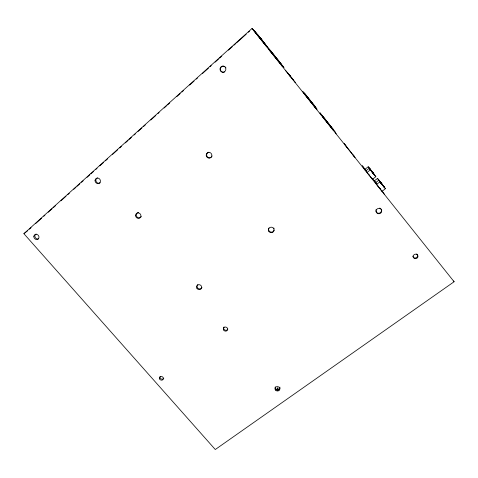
<?xml version="1.0" encoding="UTF-8"?>
<svg xmlns="http://www.w3.org/2000/svg" width="478" height="478" viewBox="0 0 478 478"><rect width="100%" height="100%" fill="white"/><g stroke="black" fill="none" stroke-linecap="round" stroke-linejoin="round"><path stroke-width="0.72" d="M370.235 169.332L368.215 166.756L365.007 169.278L365.999 170.616M279.212 389.934L279.445 387.317M279.684 389.6L279.887 387.108M277.891 390.377L278.071 388.399L277.682 387.957L277.216 388.291L277.025 390.263M277.437 390.58L277.682 387.957M373.742 173.992L375.857 176.687L372.499 179.298L367.062 172.456L370.402 169.815L374.591 174.948L372.111 171.793M371.269 170.736L369.237 168.202L365.957 170.771L366.979 172.146M453.556 280.998L454.1 281.739L215.279 449.523L23.9 233.694L252.02 28.477L255.694 32.181L267.931 47.519L265.236 44.974M27.736 230.683L23.9 233.694M29.403 229.183L31.064 227.689M35.497 223.698L41.598 218.213M43.815 216.223L44.926 215.225M48.254 212.232L52.132 208.743M53.243 207.745L55.46 205.749M61.005 200.766L65.994 196.279M67.655 194.779L69.322 193.285M73.755 189.294L75.972 187.298M77.083 186.306L79.856 183.809M81.517 182.315L83.184 180.821M87.062 177.326L89.834 174.834M90.945 173.837L93.718 171.345M95.935 169.349L97.04 168.352M99.812 165.86L103.696 162.371M105.357 160.877L107.574 158.881M112.563 154.394L117.558 149.907M119.775 147.911L121.436 146.411M125.32 142.922L128.092 140.43M129.197 139.433L131.414 137.437M134.187 134.945L135.298 133.948M138.07 131.456L141.948 127.967M143.615 126.467L145.276 124.973M150.821 119.99L155.81 115.497M158.027 113.507L159.138 112.509M164.127 108.022L166.344 106.026M167.455 105.029L169.672 103.033M176.878 96.55L180.206 93.563M181.867 92.063L183.534 90.569M189.629 85.084L194.068 81.093M196.285 79.103L197.414 78.081M202.385 73.618L208.414 68.193M210.063 66.711L211.252 65.635M215.136 62.146L218.464 59.153M219.569 58.161L221.786 56.165M228.442 50.178L232.32 46.689M233.987 45.195L235.648 43.695M236.425 42.996L246.182 34.225M248.399 32.229L249.546 31.195M375.947 183.098L374.298 180.923L377.512 178.425L380.554 182.309M376.598 184.197L375.523 182.757L378.803 180.212L380.38 182.148M382.251 184.645L385.429 188.702L382.071 191.29L376.628 184.418L379.974 181.825L384.163 186.964L382.041 184.257M304.719 93.903L315.229 107.084M304.576 93.939L315.241 107.305M303.769 92.899L316.06 108.303M303.572 92.887L316.06 108.542M302.628 91.836L303.416 91.824L316.771 108.566L316.914 109.749M295.099 82.401L295.494 82.586L285.366 70.2M294.287 81.356L294.615 81.517M286.28 71.318L286.734 71.646M281.871 65.821L284.022 67.517L268.809 48.439L265.571 45.392M279.385 62.672L279.75 62.971L268.289 48.762M280.365 63.472L269.12 49.527L280.927 63.933L269.867 50.22M281.5 64.399L270.638 50.931L271.074 51.337M264.507 44.018L265.027 44.514L253.322 30M262.237 40.57L264.471 43.319L263.235 41.67M262.141 40.337L260.91 38.802M261.329 39.381L259.793 37.541M259.07 36.633L259.787 37.404M262.547 40.983L262.332 40.696M375.523 182.757L376.031 183.349M259.602 37.17L260.223 37.935L259.889 37.505M262.04 40.355L261.801 40.044L262.243 40.606M374.298 180.923L375.857 182.817M365.957 170.771L366.495 171.405M365.007 169.278L366.023 170.497M277.216 388.291L277.604 388.734M385.429 188.702L382.986 185.655M375.857 176.687L373.366 173.58M288.365 73.761L287.947 73.283L288.204 73.654M368.215 166.756L370.623 169.756M258.795 36.149L258.162 35.408L259.219 36.776M288.802 74.287L287.517 72.746L288.581 74.138M259.381 36.86L257.57 34.667L259.381 37.039M259.53 37.063L259.889 37.529M259.512 37.117C257.953 35.109 261.323 39.489 259.895 37.637M263.599 42.243L265.033 44.03L263.82 42.422M352.549 154.37L354.037 156.175L353.481 155.272M379.885 188.338L380.369 188.924M288.521 73.923L289.351 74.962M259.01 36.388L260.098 37.738M370.904 170.276L369.237 168.214M259.859 37.427L260.892 38.73M263.593 42.219L263.306 41.855M261.753 40.021L262.769 41.305M289.16 74.711L289.973 75.733M377.632 185.619L378.241 186.366M370.223 169.26L369.267 168.077L370.635 169.839M371.454 170.861L373.461 173.365L370.862 170.204M380.769 182.548L382.759 185.04L380.38 182.064M382.137 184.436L383.057 185.572L381.635 183.749M373.784 174.106L374.782 175.33L373.324 173.466M383.41 186.187L384.402 187.412L382.866 185.434M289.889 75.614L290.654 76.57M368.729 174.446L369.416 175.306M379.89 181.395L378.6 179.8L379.227 180.612M381.223 183.229L379.902 181.598L381.325 183.415M260.803 38.599L262.715 40.994M260.827 38.885L261.819 40.122M304.892 93.867L315.265 106.731M366.423 170.921L362.294 165.746L365.174 170.228M372.392 178.402L376.987 184.161M252.02 28.477L454.1 281.739M370.48 169.559L371.197 170.562M371.537 171.052L372.29 172.098M381.05 182.99L381.922 184.185M372.744 172.707L373.521 173.795M383.153 185.888L381.002 183.116L381.701 184.036M263.163 41.64L262.852 41.233L263.312 41.891M290.63 76.558L291.413 77.526M371.036 170.276L372.41 172.038L371.43 170.777M379.191 180.588L379.974 181.556M380.291 181.897L381.665 183.66L380.679 182.393M371.711 171.351L370.283 169.523L371.292 170.819M372.93 173.03L370.408 169.833M381.737 184.096L382.537 185.088M372.798 172.887C367.917 166.703 376.634 177.535 372.523 172.313M379.586 181.06L377.53 178.461M380.918 182.907L378.821 180.248M382.101 184.538L379.998 181.867M379.628 188.111L380.321 188.983M262.518 40.761L263.563 42.07M263.217 41.765L262.978 41.461M291.281 77.37L292.106 78.404M288.843 74.502L290.337 76.372L288.258 73.749M291.873 78.129L292.691 79.151M347.267 147.75L345.05 144.703M292.375 78.768L293.653 80.435L292.751 79.258M381.462 190.453L382.071 191.29M372.302 178.999L372.499 179.298M382.245 191.098L384.623 194.606M355.1 157.603L344.19 143.597L344.847 144.75M336.189 133.906L334.964 131.486L320.051 112.79L320.374 114.081M332.748 128.821L332.987 129.323L322.441 115.831M333.638 130.667L322.871 117.17M416.685 253.943A2.408 2.253 -15.5 0 1 416.344 257.702A2.408 2.253 -15.5 0 1 412.801 256.094M379.759 208.032A2.826 2.695 -21.1 0 1 380.363 212.674A2.826 2.695 -21.1 0 1 375.881 210.989M375.887 210.278A2.826 2.695 -21.1 0 1 376.078 209.591M227.863 329.001A2.193 2.037 22 0 1 224.827 329.999A2.193 2.037 22 0 1 224.033 326.958M163.787 378.116A2.002 1.804 27.5 0 1 161.253 378.97A2.002 1.804 27.5 0 1 160.13 376.503M279.917 388.028A2.414 2.193 13.4 0 1 276.977 389.833A2.414 2.193 13.4 0 1 275.286 386.845M201.973 287.374A2.581 2.438 29.7 0 1 198.143 288.419A2.581 2.438 29.7 0 1 197.898 284.5M274.139 230.061A2.808 2.743 15 0 1 270.405 231.938A2.808 2.743 15 0 1 268.947 228.048M273.804 227.982A2.808 2.743 15 0 1 274.103 228.639M141.345 216.468A2.778 2.611 48.8 0 1 136.714 216.594A2.778 2.611 48.8 0 1 138.674 212.471M212.101 156.007A2.886 2.808 65.2 0 1 207.309 156.826A2.886 2.808 65.2 0 1 208.916 152.165M38.7 238.773A2.725 2.45 49.5 0 1 35.205 237.429A2.725 2.45 49.5 0 1 36.167 233.987M100.249 182.751A2.82 2.617 55.9 0 1 96.275 181.76A2.82 2.617 55.9 0 1 97.476 177.894M224.558 72.011A3.065 2.928 89.4 0 1 220.388 68.981A3.065 2.928 89.4 0 1 224.965 66.711M225.532 67.249A3.065 2.928 89.4 0 1 225.945 67.924M265.905 45.344L254.416 31.1L265.905 45.344M333.118 129.598L322.65 116.471L333.309 129.98L333.118 129.598M414.617 258.52A2.42 2.259 -15.5 0 0 417.975 256.077A2.42 2.259 -15.5 0 0 414.157 254.625A2.42 2.259 -15.5 0 0 414.617 258.52M377.823 213.576A2.832 2.707 -21 0 0 381.719 210.619A2.832 2.707 -21 0 0 377.22 208.916A2.832 2.707 -21 0 0 377.823 213.576M223.519 329.874A2.199 2.049 22 0 0 227.277 330.346A2.199 2.049 22 0 0 225.67 327.036A2.199 2.049 22 0 0 223.519 329.874M159.616 378.935A2.008 1.81 27.5 0 0 163.004 379.544A2.008 1.81 27.5 0 0 161.624 376.509A2.008 1.81 27.5 0 0 159.616 378.935M275.525 390.114A2.42 2.205 13.4 0 0 279.648 389.66A2.42 2.205 13.4 0 0 277.007 386.588A2.42 2.205 13.4 0 0 275.525 390.114M196.84 288.138A2.593 2.444 29.7 0 0 201.256 288.664A2.593 2.444 29.7 0 0 199.32 284.709A2.593 2.444 29.7 0 0 196.84 288.138M268.839 231.322A2.82 2.754 15 0 0 273.715 231.268A2.82 2.754 15 0 0 271.175 227.164A2.82 2.754 15 0 0 268.839 231.322M135.561 215.721A2.79 2.623 48.7 0 0 139.791 217.962A2.79 2.623 48.7 0 0 139.385 213.26A2.79 2.623 48.7 0 0 135.561 215.721M206.359 154.239A2.898 2.814 65.1 0 0 209.555 158.093A2.898 2.814 65.1 0 0 211.174 153.42A2.898 2.814 65.1 0 0 206.359 154.239M33.836 236.622A2.731 2.456 49.4 0 0 37.684 239.317A2.731 2.456 49.4 0 0 37.72 234.806A2.731 2.456 49.4 0 0 33.836 236.622M95.062 180.337A2.832 2.623 55.8 0 0 98.832 183.433A2.832 2.623 55.8 0 0 99.328 178.712A2.832 2.623 55.8 0 0 95.062 180.337M220.513 67.392A3.083 2.94 89.3 0 0 222.694 72.214A3.083 2.94 89.3 0 0 225.586 67.828A3.083 2.94 89.3 0 0 220.513 67.392"/></g></svg>
